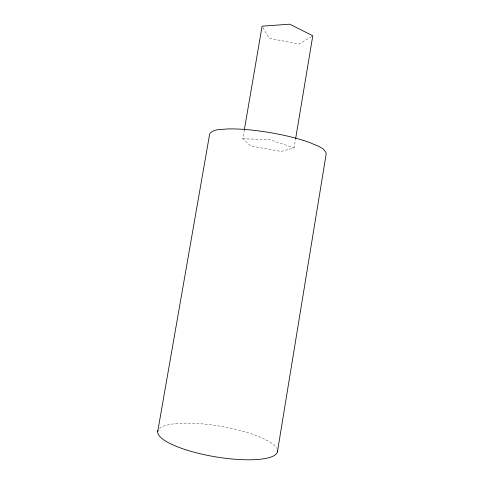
<?xml version="1.0" encoding="UTF-8"?>
<svg xmlns="http://www.w3.org/2000/svg" width="484" height="484" viewBox="0 0 484 484"><rect width="100%" height="100%" fill="white"/><g stroke="black" fill="none" stroke-linecap="round" stroke-linejoin="round"><path stroke-width="0.36" stroke-dasharray="2.42 1.81" d="M244.335 129.833L242.811 138.72L250.791 146.005L281.101 151.45L294.091 147.953L295.452 139.779M311.545 36.518L299.13 44.002L269.164 38.345L262.116 26.166M242.811 138.72L270.193 139.767L294.091 147.953M159.496 428.479A60.718 15.494 9.6 0 1 220.71 426.289A60.718 15.494 9.6 0 1 276.927 448.607"/><path stroke-width="0.73" d="M277.405 451.953L326.264 153.452C324.062 147.1 315.907 145.557 310.492 142.853C297.164 137.982 283.261 134.891 269.304 132.483C255.437 130.244 241.395 128.635 227.329 128.938C221.587 129.766 213.371 128.532 209.675 133.941L157.736 431.438M295.573 139.035L312.791 35.774L289.722 24.2L262.116 26.166L244.335 129.833M277.538 450.876A60.718 15.494 9.6 0 1 214.509 456.666A60.718 15.494 9.6 0 1 158.038 430.391"/></g></svg>
